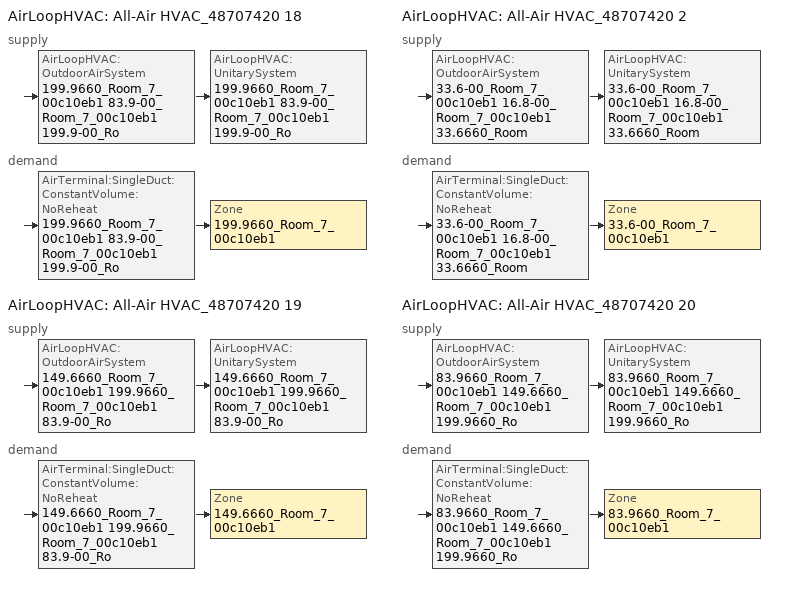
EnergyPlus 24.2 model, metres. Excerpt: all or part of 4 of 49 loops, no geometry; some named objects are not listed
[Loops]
AirLoopHVAC 'All-Air HVAC_48707420 18'
 supply: AirLoopHVAC:OutdoorAirSystem '199.9660_Room_7_00c10eb1 83.9-00_Room_7_00c10eb1 199.9-00_Room_7_00c10eb1 132.8-00_Room_7_00c10eb1 000_Room_7_00c10eb1 0660_Room_7_00c10eb1 149.6-00_Room_7_00c10eb1 11600_Room_7_00c10eb1 183.1660_Room_7_00c10eb1 50.4-00_Room_7_00c10eb1 50.4660_Room_7_00c10eb1 67.1-00_Room_7_00c10eb1 132.8660_Room_7_00c10eb1 166.4660_Room_7_00c10eb1 67.1660_Room_7_00c10eb1 116660_Room_7_00c10eb1 33.6-00_Room_7_00c10eb1 16.8-00_Room_7_00c10eb1 33.6660_Room_7_00c10eb1 PSZ-AC OA System' > AirLoopHVAC:UnitarySystem '199.9660_Room_7_00c10eb1 83.9-00_Room_7_00c10eb1 199.9-00_Room_7_00c10eb1 132.8-00_Room_7_00c10eb1 000_Room_7_00c10eb1 0660_Room_7_00c10eb1 149.6-00_Room_7_00c10eb1 11600_Room_7_00c10eb1 183.1660_Room_7_00c10eb1 50.4-00_Room_7_00c10eb1 50.4660_Room_7_00c10eb1 67.1-00_Room_7_00c10eb1 132.8660_Room_7_00c10eb1 166.4660_Room_7_00c10eb1 67.1660_Room_7_00c10eb1 116660_Room_7_00c10eb1 33.6-00_Room_7_00c10eb1 16.8-00_Room_7_00c10eb1 33.6660_Room_7_00c10eb1 PSZ-AC Unitary AC'
 demand: AirTerminal:SingleDuct:ConstantVolume:NoReheat '199.9660_Room_7_00c10eb1 83.9-00_Room_7_00c10eb1 199.9-00_Room_7_00c10eb1 132.8-00_Room_7_00c10eb1 000_Room_7_00c10eb1 0660_Room_7_00c10eb1 149.6-00_Room_7_00c10eb1 11600_Room_7_00c10eb1 183.1660_Room_7_00c10eb1 50.4-00_Room_7_00c10eb1 50.4660_Room_7_00c10eb1 67.1-00_Room_7_00c10eb1 132.8660_Room_7_00c10eb1 166.4660_Room_7_00c10eb1 67.1660_Room_7_00c10eb1 116660_Room_7_00c10eb1 33.6-00_Room_7_00c10eb1 16.8-00_Room_7_00c10eb1 33.6660_Room_7_00c10eb1 PSZ-AC Diffuser' > Zone '199.9660_Room_7_00c10eb1'
AirLoopHVAC 'All-Air HVAC_48707420 19'
 supply: AirLoopHVAC:OutdoorAirSystem '149.6660_Room_7_00c10eb1 199.9660_Room_7_00c10eb1 83.9-00_Room_7_00c10eb1 199.9-00_Room_7_00c10eb1 132.8-00_Room_7_00c10eb1 000_Room_7_00c10eb1 0660_Room_7_00c10eb1 149.6-00_Room_7_00c10eb1 11600_Room_7_00c10eb1 183.1660_Room_7_00c10eb1 50.4-00_Room_7_00c10eb1 50.4660_Room_7_00c10eb1 67.1-00_Room_7_00c10eb1 132.8660_Room_7_00c10eb1 166.4660_Room_7_00c10eb1 67.1660_Room_7_00c10eb1 116660_Room_7_00c10eb1 33.6-00_Room_7_00c10eb1 16.8-00_Room_7_00c10eb1 33.6660_Room_7_00c10eb1 PSZ-AC OA System' > AirLoopHVAC:UnitarySystem '149.6660_Room_7_00c10eb1 199.9660_Room_7_00c10eb1 83.9-00_Room_7_00c10eb1 199.9-00_Room_7_00c10eb1 132.8-00_Room_7_00c10eb1 000_Room_7_00c10eb1 0660_Room_7_00c10eb1 149.6-00_Room_7_00c10eb1 11600_Room_7_00c10eb1 183.1660_Room_7_00c10eb1 50.4-00_Room_7_00c10eb1 50.4660_Room_7_00c10eb1 67.1-00_Room_7_00c10eb1 132.8660_Room_7_00c10eb1 166.4660_Room_7_00c10eb1 67.1660_Room_7_00c10eb1 116660_Room_7_00c10eb1 33.6-00_Room_7_00c10eb1 16.8-00_Room_7_00c10eb1 33.6660_Room_7_00c10eb1 PSZ-AC Unitary AC'
 demand: AirTerminal:SingleDuct:ConstantVolume:NoReheat '149.6660_Room_7_00c10eb1 199.9660_Room_7_00c10eb1 83.9-00_Room_7_00c10eb1 199.9-00_Room_7_00c10eb1 132.8-00_Room_7_00c10eb1 000_Room_7_00c10eb1 0660_Room_7_00c10eb1 149.6-00_Room_7_00c10eb1 11600_Room_7_00c10eb1 183.1660_Room_7_00c10eb1 50.4-00_Room_7_00c10eb1 50.4660_Room_7_00c10eb1 67.1-00_Room_7_00c10eb1 132.8660_Room_7_00c10eb1 166.4660_Room_7_00c10eb1 67.1660_Room_7_00c10eb1 116660_Room_7_00c10eb1 33.6-00_Room_7_00c10eb1 16.8-00_Room_7_00c10eb1 33.6660_Room_7_00c10eb1 PSZ-AC Diffuser' > Zone '149.6660_Room_7_00c10eb1'
AirLoopHVAC 'All-Air HVAC_48707420 2'
 supply: AirLoopHVAC:OutdoorAirSystem '33.6-00_Room_7_00c10eb1 16.8-00_Room_7_00c10eb1 33.6660_Room_7_00c10eb1 PSZ-AC OA System' > AirLoopHVAC:UnitarySystem '33.6-00_Room_7_00c10eb1 16.8-00_Room_7_00c10eb1 33.6660_Room_7_00c10eb1 PSZ-AC Unitary AC'
 demand: AirTerminal:SingleDuct:ConstantVolume:NoReheat '33.6-00_Room_7_00c10eb1 16.8-00_Room_7_00c10eb1 33.6660_Room_7_00c10eb1 PSZ-AC Diffuser' > Zone '33.6-00_Room_7_00c10eb1'
AirLoopHVAC 'All-Air HVAC_48707420 20'
 supply: AirLoopHVAC:OutdoorAirSystem '83.9660_Room_7_00c10eb1 149.6660_Room_7_00c10eb1 199.9660_Room_7_00c10eb1 83.9-00_Room_7_00c10eb1 199.9-00_Room_7_00c10eb1 132.8-00_Room_7_00c10eb1 000_Room_7_00c10eb1 0660_Room_7_00c10eb1 149.6-00_Room_7_00c10eb1 11600_Room_7_00c10eb1 183.1660_Room_7_00c10eb1 50.4-00_Room_7_00c10eb1 50.4660_Room_7_00c10eb1 67.1-00_Room_7_00c10eb1 132.8660_Room_7_00c10eb1 166.4660_Room_7_00c10eb1 67.1660_Room_7_00c10eb1 116660_Room_7_00c10eb1 33.6-00_Room_7_00c10eb1 16.8-00_Room_7_00c10eb1 33.6660_Room_7_00c10eb1 PSZ-AC OA System' > AirLoopHVAC:UnitarySystem '83.9660_Room_7_00c10eb1 149.6660_Room_7_00c10eb1 199.9660_Room_7_00c10eb1 83.9-00_Room_7_00c10eb1 199.9-00_Room_7_00c10eb1 132.8-00_Room_7_00c10eb1 000_Room_7_00c10eb1 0660_Room_7_00c10eb1 149.6-00_Room_7_00c10eb1 11600_Room_7_00c10eb1 183.1660_Room_7_00c10eb1 50.4-00_Room_7_00c10eb1 50.4660_Room_7_00c10eb1 67.1-00_Room_7_00c10eb1 132.8660_Room_7_00c10eb1 166.4660_Room_7_00c10eb1 67.1660_Room_7_00c10eb1 116660_Room_7_00c10eb1 33.6-00_Room_7_00c10eb1 16.8-00_Room_7_00c10eb1 33.6660_Room_7_00c10eb1 PSZ-AC Unitary AC'
 demand: AirTerminal:SingleDuct:ConstantVolume:NoReheat '83.9660_Room_7_00c10eb1 149.6660_Room_7_00c10eb1 199.9660_Room_7_00c10eb1 83.9-00_Room_7_00c10eb1 199.9-00_Room_7_00c10eb1 132.8-00_Room_7_00c10eb1 000_Room_7_00c10eb1 0660_Room_7_00c10eb1 149.6-00_Room_7_00c10eb1 11600_Room_7_00c10eb1 183.1660_Room_7_00c10eb1 50.4-00_Room_7_00c10eb1 50.4660_Room_7_00c10eb1 67.1-00_Room_7_00c10eb1 132.8660_Room_7_00c10eb1 166.4660_Room_7_00c10eb1 67.1660_Room_7_00c10eb1 116660_Room_7_00c10eb1 33.6-00_Room_7_00c10eb1 16.8-00_Room_7_00c10eb1 33.6660_Room_7_00c10eb1 PSZ-AC Diffuser' > Zone '83.9660_Room_7_00c10eb1'
[ZoneControl:Thermostat] Temperature Difference Between Cutout And Setpoint {deltaC}=0
Name | Zone or ZoneList | Control Type Schedule | Control 1
149.6660_Room_7_00c10eb1 Thermostat | 149.6660_Room_7_00c10eb1 | 149.6660_Room_7_00c10eb1 Thermostat Schedule | Setpoint_bbafeea7..149.6660_Room_7_00c10eb1
199.9660_Room_7_00c10eb1 Thermostat | 199.9660_Room_7_00c10eb1 | 199.9660_Room_7_00c10eb1 Thermostat Schedule | Setpoint_bbafeea7..199.9660_Room_7_00c10eb1
33.6-00_Room_7_00c10eb1 Thermostat | 33.6-00_Room_7_00c10eb1 | 33.6-00_Room_7_00c10eb1 Thermostat Schedule | Setpoint_bbafeea7..33.6-00_Room_7_00c10eb1
83.9660_Room_7_00c10eb1 Thermostat | 83.9660_Room_7_00c10eb1 | 83.9660_Room_7_00c10eb1 Thermostat Schedule | Setpoint_bbafeea7..83.9660_Room_7_00c10eb1
[ThermostatSetpoint:DualSetpoint] Heating Setpoint Temperature Schedule=17_heating_sch; Cooling Setpoint Temperature Schedule=17_cooling_sch
Setpoint_bbafeea7..149.6660_Room_7_00c10eb1; Setpoint_bbafeea7..199.9660_Room_7_00c10eb1; Setpoint_bbafeea7..33.6-00_Room_7_00c10eb1; Setpoint_bbafeea7..83.9660_Room_7_00c10eb1
[AirTerminal:SingleDuct:ConstantVolume:NoReheat] Availability Schedule=Always On Discrete; Maximum Air Flow Rate {m3/s}=AutoSize
149.6660_Room_7_00c10eb1 199.9660_Room_7_00c10eb1 83.9-00_Room_7_00c10eb1 199.9-00_Room_7_00c10eb1 132.8-00_Room_7_00c10eb1 000_Room_7_00c10eb1 0660_Room_7_00c10eb1 149.6-00_Room_7_00c10eb1 11600_Room_7_00c10eb1 183.1660_Room_7_00c10eb1 50.4-00_Room_7_00c10eb1 50.4660_Room_7_00c10eb1 67.1-00_Room_7_00c10eb1 132.8660_Room_7_00c10eb1 166.4660_Room_7_00c10eb1 67.1660_Room_7_00c10eb1 116660_Room_7_00c10eb1 33.6-00_Room_7_00c10eb1 16.8-00_Room_7_00c10eb1 33.6660_Room_7_00c10eb1 PSZ-AC Diffuser; 199.9660_Room_7_00c10eb1 83.9-00_Room_7_00c10eb1 199.9-00_Room_7_00c10eb1 132.8-00_Room_7_00c10eb1 000_Room_7_00c10eb1 0660_Room_7_00c10eb1 149.6-00_Room_7_00c10eb1 11600_Room_7_00c10eb1 183.1660_Room_7_00c10eb1 50.4-00_Room_7_00c10eb1 50.4660_Room_7_00c10eb1 67.1-00_Room_7_00c10eb1 132.8660_Room_7_00c10eb1 166.4660_Room_7_00c10eb1 67.1660_Room_7_00c10eb1 116660_Room_7_00c10eb1 33.6-00_Room_7_00c10eb1 16.8-00_Room_7_00c10eb1 33.6660_Room_7_00c10eb1 PSZ-AC Diffuser; 33.6-00_Room_7_00c10eb1 16.8-00_Room_7_00c10eb1 33.6660_Room_7_00c10eb1 PSZ-AC Diffuser; 83.9660_Room_7_00c10eb1 149.6660_Room_7_00c10eb1 199.9660_Room_7_00c10eb1 83.9-00_Room_7_00c10eb1 199.9-00_Room_7_00c10eb1 132.8-00_Room_7_00c10eb1 000_Room_7_00c10eb1 0660_Room_7_00c10eb1 149.6-00_Room_7_00c10eb1 11600_Room_7_00c10eb1 183.1660_Room_7_00c10eb1 50.4-00_Room_7_00c10eb1 50.4660_Room_7_00c10eb1 67.1-00_Room_7_00c10eb1 132.8660_Room_7_00c10eb1 166.4660_Room_7_00c10eb1 67.1660_Room_7_00c10eb1 116660_Room_7_00c10eb1 33.6-00_Room_7_00c10eb1 16.8-00_Room_7_00c10eb1 33.6660_Room_7_00c10eb1 PSZ-AC Diffuser
[Zone equipment]
149.6660_Room_7_00c10eb1: 149.6660_Room_7_00c10eb1 199.9660_Room_7_00c10eb1 83.9-00_Room_7_00c10eb1 199.9-00_Room_7_00c10eb1 132.8-00_Room_7_00c10eb1 000_Room_7_00c10eb1 0660_Room_7_00c10eb1 149.6-00_Room_7_00c10eb1 11600_Room_7_00c10eb1 183.1660_Room_7_00c10eb1 50.4-00_Room_7_00c10eb1 50.4660_Room_7_00c10eb1 67.1-00_Room_7_00c10eb1 132.8660_Room_7_00c10eb1 166.4660_Room_7_00c10eb1 67.1660_Room_7_00c10eb1 116660_Room_7_00c10eb1 33.6-00_Room_7_00c10eb1 16.8-00_Room_7_00c10eb1 33.6660_Room_7_00c10eb1 PSZ-AC Diffuser
199.9660_Room_7_00c10eb1: 199.9660_Room_7_00c10eb1 83.9-00_Room_7_00c10eb1 199.9-00_Room_7_00c10eb1 132.8-00_Room_7_00c10eb1 000_Room_7_00c10eb1 0660_Room_7_00c10eb1 149.6-00_Room_7_00c10eb1 11600_Room_7_00c10eb1 183.1660_Room_7_00c10eb1 50.4-00_Room_7_00c10eb1 50.4660_Room_7_00c10eb1 67.1-00_Room_7_00c10eb1 132.8660_Room_7_00c10eb1 166.4660_Room_7_00c10eb1 67.1660_Room_7_00c10eb1 116660_Room_7_00c10eb1 33.6-00_Room_7_00c10eb1 16.8-00_Room_7_00c10eb1 33.6660_Room_7_00c10eb1 PSZ-AC Diffuser
33.6-00_Room_7_00c10eb1: 33.6-00_Room_7_00c10eb1 16.8-00_Room_7_00c10eb1 33.6660_Room_7_00c10eb1 PSZ-AC Diffuser
83.9660_Room_7_00c10eb1: 83.9660_Room_7_00c10eb1 149.6660_Room_7_00c10eb1 199.9660_Room_7_00c10eb1 83.9-00_Room_7_00c10eb1 199.9-00_Room_7_00c10eb1 132.8-00_Room_7_00c10eb1 000_Room_7_00c10eb1 0660_Room_7_00c10eb1 149.6-00_Room_7_00c10eb1 11600_Room_7_00c10eb1 183.1660_Room_7_00c10eb1 50.4-00_Room_7_00c10eb1 50.4660_Room_7_00c10eb1 67.1-00_Room_7_00c10eb1 132.8660_Room_7_00c10eb1 166.4660_Room_7_00c10eb1 67.1660_Room_7_00c10eb1 116660_Room_7_00c10eb1 33.6-00_Room_7_00c10eb1 16.8-00_Room_7_00c10eb1 33.6660_Room_7_00c10eb1 PSZ-AC Diffuser
[Sizing:Zone] Zone Cooling Design Supply Air Temperature Input Method=SupplyAirTemperature; Zone Cooling Design Supply Air Temperature {C}=12.7778; Zone Cooling Design Supply Air Temperature Difference {deltaC}=11.11; Zone Heating Design Supply Air Temperature Input Method=SupplyAirTemperature; Zone Heating Design Supply Air Temperature {C}=50; Zone Heating Design Supply Air Temperature Difference {deltaC}=11.11; Zone Cooling Design Supply Air Humidity Ratio {kgWater/kgDryAir}=0.0085; Zone Heating Design Supply Air Humidity Ratio {kgWater/kgDryAir}=0.008; Cooling Design Air Flow Method=DesignDay; Cooling Design Air Flow Rate {m3/s}=0; Cooling Minimum Air Flow per Zone Floor Area {m3/s-m2}=0.000762; Cooling Minimum Air Flow {m3/s}=0; Cooling Minimum Air Flow Fraction=0; Heating Design Air Flow Method=DesignDay; Heating Design Air Flow Rate {m3/s}=0; Heating Maximum Air Flow per Zone Floor Area {m3/s-m2}=0.002032; Heating Maximum Air Flow {m3/s}=0.141576; Heating Maximum Air Flow Fraction=0.3; Account for Dedicated Outdoor Air System=No; Zone Load Sizing Method=Sensible Load Only No Latent Load; Zone Latent Cooling Design Supply Air Humidity Ratio Input Method=HumidityRatioDifference; Zone Cooling Design Supply Air Humidity Ratio Difference {kgWater/kgDryAir}=0.005; Zone Latent Heating Design Supply Air Humidity Ratio Input Method=HumidityRatioDifference; Zone Humidification Design Supply Air Humidity Ratio Difference {kgWater/kgDryAir}=0.005; Type of Space Sum to Use=Coincident
Name | Design Specification Outdoor Air Object
149.6660_Room_7_00c10eb1 | 149.6660_Room_7_00c10eb1 DSOA Space List
199.9660_Room_7_00c10eb1 | 199.9660_Room_7_00c10eb1 DSOA Space List
33.6-00_Room_7_00c10eb1 | 33.6-00_Room_7_00c10eb1 DSOA Space List
83.9660_Room_7_00c10eb1 | 83.9660_Room_7_00c10eb1 DSOA Space List
[Controller:MechanicalVentilation] Availability Schedule=D_ResNatVentOnCZ01_Yr; Demand Controlled Ventilation=No; System Outdoor Air Method=ZoneSum; Design Specification Outdoor Air Object Name 1=Ventilation_be4b2928
Name | Zone or ZoneList Name 1
Controller Mechanical Ventilation 44 | 149.6660_Room_7_00c10eb1
Controller Mechanical Ventilation 43 | 199.9660_Room_7_00c10eb1
Controller Mechanical Ventilation 27 | 33.6-00_Room_7_00c10eb1
Controller Mechanical Ventilation 45 | 83.9660_Room_7_00c10eb1
[DesignSpecification:OutdoorAir]
Ventilation_be4b2928: Outdoor Air Method=Sum; Outdoor Air Flow per Person {m3/s-person}=0; Outdoor Air Flow per Zone Floor Area {m3/s-m2}=0; Outdoor Air Flow per Zone {m3/s}=0.02831; Outdoor Air Flow Air Changes per Hour {1/hr}=0; Outdoor Air Schedule=D_ResNatVentOnCZ01_Yr
[DesignSpecification:OutdoorAir:SpaceList] Space Design Specification Outdoor Air Object Name 1=Ventilation_be4b2928
Name | Space Name 1
149.6660_Room_7_00c10eb1 DSOA Space List | 149.6660_Room_7_00c10eb1_Space
199.9660_Room_7_00c10eb1 DSOA Space List | 199.9660_Room_7_00c10eb1_Space
33.6-00_Room_7_00c10eb1 DSOA Space List | 33.6-00_Room_7_00c10eb1_Space
83.9660_Room_7_00c10eb1 DSOA Space List | 83.9660_Room_7_00c10eb1_Space
[AirLoopHVAC] Design Supply Air Flow Rate {m3/s}=AutoSize; Design Return Air Flow Fraction of Supply Air Flow=1
All-Air HVAC_48707420 18; All-Air HVAC_48707420 19; All-Air HVAC_48707420 2; All-Air HVAC_48707420 20
[Sizing:System] Type of Load to Size On=Sensible; Design Outdoor Air Flow Rate {m3/s}=Autosize; Central Heating Maximum System Air Flow Ratio=1; Preheat Design Temperature {C}=7.22222; Preheat Design Humidity Ratio {kgWater/kgDryAir}=0.008; Precool Design Temperature {C}=12.7778; Precool Design Humidity Ratio {kgWater/kgDryAir}=0.008; Central Cooling Design Supply Air Temperature {C}=12.7778; Central Heating Design Supply Air Temperature {C}=50; Type of Zone Sum to Use=Coincident; 100% Outdoor Air in Cooling=No; 100% Outdoor Air in Heating=No; Central Cooling Design Supply Air Humidity Ratio {kgWater/kgDryAir}=0.0085; Central Heating Design Supply Air Humidity Ratio {kgWater/kgDryAir}=0.008; Cooling Supply Air Flow Rate Method=DesignDay; Cooling Supply Air Flow Rate {m3/s}=0; Cooling Supply Air Flow Rate Per Floor Area {m3/s-m2}=0.00996765; Cooling Fraction of Autosized Cooling Supply Air Flow Rate=1; Cooling Supply Air Flow Rate Per Unit Cooling Capacity {m3/s-W}=3.94755e-05; Heating Supply Air Flow Rate Method=DesignDay; Heating Supply Air Flow Rate {m3/s}=0; Heating Supply Air Flow Rate Per Floor Area {m3/s-m2}=0.00996765; Heating Fraction of Autosized Heating Supply Air Flow Rate=1; Heating Fraction of Autosized Cooling Supply Air Flow Rate=1; Heating Supply Air Flow Rate Per Unit Heating Capacity {m3/s-W}=3.15882e-05; System Outdoor Air Method=ZoneSum; Zone Maximum Outdoor Air Fraction=1; Cooling Design Capacity Method=CoolingDesignCapacity; Cooling Design Capacity {W}=Autosize; Cooling Design Capacity Per Floor Area {W/m2}=234.7; Fraction of Autosized Cooling Design Capacity=1; Heating Design Capacity Method=HeatingDesignCapacity; Heating Design Capacity {W}=Autosize; Heating Design Capacity Per Floor Area {W/m2}=157; Fraction of Autosized Heating Design Capacity=1; Central Cooling Capacity Control Method=OnOff; Occupant Diversity=Autosize
All-Air HVAC_48707420 18; All-Air HVAC_48707420 19; All-Air HVAC_48707420 2; All-Air HVAC_48707420 20
[Controller:OutdoorAir] Minimum Outdoor Air Flow Rate {m3/s}=Autosize; Maximum Outdoor Air Flow Rate {m3/s}=Autosize; Economizer Control Type=NoEconomizer; Economizer Control Action Type=ModulateFlow; Economizer Maximum Limit Dry-Bulb Temperature {C}=28; Economizer Maximum Limit Enthalpy {J/kg}=64000; Lockout Type=NoLockout; Minimum Limit Type=FixedMinimum; Minimum Outdoor Air Schedule=D_ResNatVentOnCZ01_Yr; High Humidity Control=No; High Humidity Outdoor Air Flow Ratio=1; Control High Indoor Humidity Based on Outdoor Humidity Ratio=Yes; Heat Recovery Bypass Control Type=BypassWhenWithinEconomizerLimits; Economizer Operation Staging=InterlockedWithMechanicalCooling
Name | Mechanical Ventilation Controller
199.9660_Room_7_00c10eb1 83.9-00_Room_7_00c10eb1 199.9-00_Room_7_00c10eb1 132.8-00_Room_7_00c10eb1 000_Room_7_00c10eb1 0660_Room_7_00c10eb1 149.6-00_Room_7_00c10eb1 11600_Room_7_00c10eb1 183.1660_Room_7_00c10eb1 50.4-00_Room_7_00c10eb1 50.4660_Room_7_00c10eb1 67.1-00_Room_7_00c10eb1 132.8660_Room_7_00c10eb1 166.4660_Room_7_00c10eb1 67.1660_Room_7_00c10eb1 116660_Room_7_00c10eb1 33.6-00_Room_7_00c10eb1 16.8-00_Room_7_00c10eb1 33.6660_Room_7_00c10eb1 PSZ-AC OA System Controller | Controller Mechanical Ventilation 43
149.6660_Room_7_00c10eb1 199.9660_Room_7_00c10eb1 83.9-00_Room_7_00c10eb1 199.9-00_Room_7_00c10eb1 132.8-00_Room_7_00c10eb1 000_Room_7_00c10eb1 0660_Room_7_00c10eb1 149.6-00_Room_7_00c10eb1 11600_Room_7_00c10eb1 183.1660_Room_7_00c10eb1 50.4-00_Room_7_00c10eb1 50.4660_Room_7_00c10eb1 67.1-00_Room_7_00c10eb1 132.8660_Room_7_00c10eb1 166.4660_Room_7_00c10eb1 67.1660_Room_7_00c10eb1 116660_Room_7_00c10eb1 33.6-00_Room_7_00c10eb1 16.8-00_Room_7_00c10eb1 33.6660_Room_7_00c10eb1 PSZ-AC OA System Controller | Controller Mechanical Ventilation 44
33.6-00_Room_7_00c10eb1 16.8-00_Room_7_00c10eb1 33.6660_Room_7_00c10eb1 PSZ-AC OA System Controller | Controller Mechanical Ventilation 27
83.9660_Room_7_00c10eb1 149.6660_Room_7_00c10eb1 199.9660_Room_7_00c10eb1 83.9-00_Room_7_00c10eb1 199.9-00_Room_7_00c10eb1 132.8-00_Room_7_00c10eb1 000_Room_7_00c10eb1 0660_Room_7_00c10eb1 149.6-00_Room_7_00c10eb1 11600_Room_7_00c10eb1 183.1660_Room_7_00c10eb1 50.4-00_Room_7_00c10eb1 50.4660_Room_7_00c10eb1 67.1-00_Room_7_00c10eb1 132.8660_Room_7_00c10eb1 166.4660_Room_7_00c10eb1 67.1660_Room_7_00c10eb1 116660_Room_7_00c10eb1 33.6-00_Room_7_00c10eb1 16.8-00_Room_7_00c10eb1 33.6660_Room_7_00c10eb1 PSZ-AC OA System Controller | Controller Mechanical Ventilation 45
[SetpointManager:MixedAir] Control Variable=Temperature
Name | Setpoint Node or NodeList
All-Air HVAC_48707420 18 Mixed Air Node OS Default SPM | All-Air HVAC_48707420 18 Mixed Air Node
All-Air HVAC_48707420 19 Mixed Air Node OS Default SPM | All-Air HVAC_48707420 19 Mixed Air Node
All-Air HVAC_48707420 2 Mixed Air Node OS Default SPM | All-Air HVAC_48707420 2 Mixed Air Node
All-Air HVAC_48707420 20 Mixed Air Node OS Default SPM | All-Air HVAC_48707420 20 Mixed Air Node
[AirLoopHVAC:UnitarySystem] Control Type=Load; Dehumidification Control Type=None; Availability Schedule=Always On Discrete; Fan Placement=DrawThrough; Supply Air Fan Operating Mode Schedule=Always On Discrete; DX Heating Coil Sizing Ratio=1; Use DOAS DX Cooling Coil=No; Minimum Supply Air Temperature {C}=2; Latent Load Control=SensibleOnlyLoadControl; Cooling Supply Air Flow Rate Method=SupplyAirFlowRate; Cooling Supply Air Flow Rate {m3/s}=Autosize; Heating Supply Air Flow Rate Method=SupplyAirFlowRate; Heating Supply Air Flow Rate {m3/s}=Autosize; No Load Supply Air Flow Rate Method=None; No Load Supply Air Flow Rate Control Set To Low Speed=Yes; Maximum Supply Air Temperature {C}=80; Maximum Outdoor Dry-Bulb Temperature for Supplemental Heater Operation {C}=21; Ancillary On-Cycle Electric Power {W}=0; Ancillary Off-Cycle Electric Power {W}=0
Name | Controlling Zone or Thermostat Location | Supply Fan | Heating Coil | Cooling Coil | Supplemental Heating Coil
199.9660_Room_7_00c10eb1 83.9-00_Room_7_00c10eb1 199.9-00_Room_7_00c10eb1 132.8-00_Room_7_00c10eb1 000_Room_7_00c10eb1 0660_Room_7_00c10eb1 149.6-00_Room_7_00c10eb1 11600_Room_7_00c10eb1 183.1660_Room_7_00c10eb1 50.4-00_Room_7_00c10eb1 50.4660_Room_7_00c10eb1 67.1-00_Room_7_00c10eb1 132.8660_Room_7_00c10eb1 166.4660_Room_7_00c10eb1 67.1660_Room_7_00c10eb1 116660_Room_7_00c10eb1 33.6-00_Room_7_00c10eb1 16.8-00_Room_7_00c10eb1 33.6660_Room_7_00c10eb1 PSZ-AC Unitary AC | 199.9660_Room_7_00c10eb1 | 199.9660_Room_7_00c10eb1 83.9-00_Room_7_00c10eb1 199.9-00_Room_7_00c10eb1 132.8-00_Room_7_00c10eb1 000_Room_7_00c10eb1 0660_Room_7_00c10eb1 149.6-00_Room_7_00c10eb1 11600_Room_7_00c10eb1 183.1660_Room_7_00c10eb1 50.4-00_Room_7_00c10eb1 50.4660_Room_7_00c10eb1 67.1-00_Room_7_00c10eb1 132.8660_Room_7_00c10eb1 166.4660_Room_7_00c10eb1 67.1660_Room_7_00c10eb1 116660_Room_7_00c10eb1 33.6-00_Room_7_00c10eb1 16.8-00_Room_7_00c10eb1 33.6660_Room_7_00c10eb1 PSZ-AC Fan | 199.9660_Room_7_00c10eb1 83.9-00_Room_7_00c10eb1 199.9-00_Room_7_00c10eb1 132.8-00_Room_7_00c10eb1 000_Room_7_00c10eb1 0660_Room_7_00c10eb1 149.6-00_Room_7_00c10eb1 11600_Room_7_00c10eb1 183.1660_Room_7_00c10eb1 50.4-00_Room_7_00c10eb1 50.4660_Room_7_00c10eb1 67.1-00_Room_7_00c10eb1 132.8660_Room_7_00c10eb1 166.4660_Room_7_00c10eb1 67.1660_Room_7_00c10eb1 116660_Room_7_00c10eb1 33.6-00_Room_7_00c10eb1 16.8-00_Room_7_00c10eb1 33.6660_Room_7_00c10eb1 PSZ-AC Electric Htg Coil | 199.9660_Room_7_00c10eb1 83.9-00_Room_7_00c10eb1 199.9-00_Room_7_00c10eb1 132.8-00_Room_7_00c10eb1 000_Room_7_00c10eb1 0660_Room_7_00c10eb1 149.6-00_Room_7_00c10eb1 11600_Room_7_00c10eb1 183.1660_Room_7_00c10eb1 50.4-00_Room_7_00c10eb1 50.4660_Room_7_00c10eb1 67.1-00_Room_7_00c10eb1 132.8660_Room_7_00c10eb1 166.4660_Room_7_00c10eb1 67.1660_Room_7_00c10eb1 116660_Room_7_00c10eb1 33.6-00_Room_7_00c10eb1 16.8-00_Room_7_00c10eb1 33.6660_Room_7_00c10eb1 PSZ-AC 1spd DX AC Clg Coil | 199.9660_Room_7_00c10eb1 83.9-00_Room_7_00c10eb1 199.9-00_Room_7_00c10eb1 132.8-00_Room_7_00c10eb1 000_Room_7_00c10eb1 0660_Room_7_00c10eb1 149.6-00_Room_7_00c10eb1 11600_Room_7_00c10eb1 183.1660_Room_7_00c10eb1 50.4-00_Room_7_00c10eb1 50.4660_Room_7_00c10eb1 67.1-00_Room_7_00c10eb1 132.8660_Room_7_00c10eb1 166.4660_Room_7_00c10eb1 67.1660_Room_7_00c10eb1 116660_Room_7_00c10eb1 33.6-00_Room_7_00c10eb1 16.8-00_Room_7_00c10eb1 33.6660_Room_7_00c10eb1 PSZ-AC No Heat
149.6660_Room_7_00c10eb1 199.9660_Room_7_00c10eb1 83.9-00_Room_7_00c10eb1 199.9-00_Room_7_00c10eb1 132.8-00_Room_7_00c10eb1 000_Room_7_00c10eb1 0660_Room_7_00c10eb1 149.6-00_Room_7_00c10eb1 11600_Room_7_00c10eb1 183.1660_Room_7_00c10eb1 50.4-00_Room_7_00c10eb1 50.4660_Room_7_00c10eb1 67.1-00_Room_7_00c10eb1 132.8660_Room_7_00c10eb1 166.4660_Room_7_00c10eb1 67.1660_Room_7_00c10eb1 116660_Room_7_00c10eb1 33.6-00_Room_7_00c10eb1 16.8-00_Room_7_00c10eb1 33.6660_Room_7_00c10eb1 PSZ-AC Unitary AC | 149.6660_Room_7_00c10eb1 | 149.6660_Room_7_00c10eb1 199.9660_Room_7_00c10eb1 83.9-00_Room_7_00c10eb1 199.9-00_Room_7_00c10eb1 132.8-00_Room_7_00c10eb1 000_Room_7_00c10eb1 0660_Room_7_00c10eb1 149.6-00_Room_7_00c10eb1 11600_Room_7_00c10eb1 183.1660_Room_7_00c10eb1 50.4-00_Room_7_00c10eb1 50.4660_Room_7_00c10eb1 67.1-00_Room_7_00c10eb1 132.8660_Room_7_00c10eb1 166.4660_Room_7_00c10eb1 67.1660_Room_7_00c10eb1 116660_Room_7_00c10eb1 33.6-00_Room_7_00c10eb1 16.8-00_Room_7_00c10eb1 33.6660_Room_7_00c10eb1 PSZ-AC Fan | 149.6660_Room_7_00c10eb1 199.9660_Room_7_00c10eb1 83.9-00_Room_7_00c10eb1 199.9-00_Room_7_00c10eb1 132.8-00_Room_7_00c10eb1 000_Room_7_00c10eb1 0660_Room_7_00c10eb1 149.6-00_Room_7_00c10eb1 11600_Room_7_00c10eb1 183.1660_Room_7_00c10eb1 50.4-00_Room_7_00c10eb1 50.4660_Room_7_00c10eb1 67.1-00_Room_7_00c10eb1 132.8660_Room_7_00c10eb1 166.4660_Room_7_00c10eb1 67.1660_Room_7_00c10eb1 116660_Room_7_00c10eb1 33.6-00_Room_7_00c10eb1 16.8-00_Room_7_00c10eb1 33.6660_Room_7_00c10eb1 PSZ-AC Electric Htg Coil | 149.6660_Room_7_00c10eb1 199.9660_Room_7_00c10eb1 83.9-00_Room_7_00c10eb1 199.9-00_Room_7_00c10eb1 132.8-00_Room_7_00c10eb1 000_Room_7_00c10eb1 0660_Room_7_00c10eb1 149.6-00_Room_7_00c10eb1 11600_Room_7_00c10eb1 183.1660_Room_7_00c10eb1 50.4-00_Room_7_00c10eb1 50.4660_Room_7_00c10eb1 67.1-00_Room_7_00c10eb1 132.8660_Room_7_00c10eb1 166.4660_Room_7_00c10eb1 67.1660_Room_7_00c10eb1 116660_Room_7_00c10eb1 33.6-00_Room_7_00c10eb1 16.8-00_Room_7_00c10eb1 33.6660_Room_7_00c10eb1 PSZ-AC 1spd DX AC Clg Coil | 149.6660_Room_7_00c10eb1 199.9660_Room_7_00c10eb1 83.9-00_Room_7_00c10eb1 199.9-00_Room_7_00c10eb1 132.8-00_Room_7_00c10eb1 000_Room_7_00c10eb1 0660_Room_7_00c10eb1 149.6-00_Room_7_00c10eb1 11600_Room_7_00c10eb1 183.1660_Room_7_00c10eb1 50.4-00_Room_7_00c10eb1 50.4660_Room_7_00c10eb1 67.1-00_Room_7_00c10eb1 132.8660_Room_7_00c10eb1 166.4660_Room_7_00c10eb1 67.1660_Room_7_00c10eb1 116660_Room_7_00c10eb1 33.6-00_Room_7_00c10eb1 16.8-00_Room_7_00c10eb1 33.6660_Room_7_00c10eb1 PSZ-AC No Heat
33.6-00_Room_7_00c10eb1 16.8-00_Room_7_00c10eb1 33.6660_Room_7_00c10eb1 PSZ-AC Unitary AC | 33.6-00_Room_7_00c10eb1 | 33.6-00_Room_7_00c10eb1 16.8-00_Room_7_00c10eb1 33.6660_Room_7_00c10eb1 PSZ-AC Fan | 33.6-00_Room_7_00c10eb1 16.8-00_Room_7_00c10eb1 33.6660_Room_7_00c10eb1 PSZ-AC Electric Htg Coil | 33.6-00_Room_7_00c10eb1 16.8-00_Room_7_00c10eb1 33.6660_Room_7_00c10eb1 PSZ-AC 1spd DX AC Clg Coil | 33.6-00_Room_7_00c10eb1 16.8-00_Room_7_00c10eb1 33.6660_Room_7_00c10eb1 PSZ-AC No Heat
83.9660_Room_7_00c10eb1 149.6660_Room_7_00c10eb1 199.9660_Room_7_00c10eb1 83.9-00_Room_7_00c10eb1 199.9-00_Room_7_00c10eb1 132.8-00_Room_7_00c10eb1 000_Room_7_00c10eb1 0660_Room_7_00c10eb1 149.6-00_Room_7_00c10eb1 11600_Room_7_00c10eb1 183.1660_Room_7_00c10eb1 50.4-00_Room_7_00c10eb1 50.4660_Room_7_00c10eb1 67.1-00_Room_7_00c10eb1 132.8660_Room_7_00c10eb1 166.4660_Room_7_00c10eb1 67.1660_Room_7_00c10eb1 116660_Room_7_00c10eb1 33.6-00_Room_7_00c10eb1 16.8-00_Room_7_00c10eb1 33.6660_Room_7_00c10eb1 PSZ-AC Unitary AC | 83.9660_Room_7_00c10eb1 | 83.9660_Room_7_00c10eb1 149.6660_Room_7_00c10eb1 199.9660_Room_7_00c10eb1 83.9-00_Room_7_00c10eb1 199.9-00_Room_7_00c10eb1 132.8-00_Room_7_00c10eb1 000_Room_7_00c10eb1 0660_Room_7_00c10eb1 149.6-00_Room_7_00c10eb1 11600_Room_7_00c10eb1 183.1660_Room_7_00c10eb1 50.4-00_Room_7_00c10eb1 50.4660_Room_7_00c10eb1 67.1-00_Room_7_00c10eb1 132.8660_Room_7_00c10eb1 166.4660_Room_7_00c10eb1 67.1660_Room_7_00c10eb1 116660_Room_7_00c10eb1 33.6-00_Room_7_00c10eb1 16.8-00_Room_7_00c10eb1 33.6660_Room_7_00c10eb1 PSZ-AC Fan | 83.9660_Room_7_00c10eb1 149.6660_Room_7_00c10eb1 199.9660_Room_7_00c10eb1 83.9-00_Room_7_00c10eb1 199.9-00_Room_7_00c10eb1 132.8-00_Room_7_00c10eb1 000_Room_7_00c10eb1 0660_Room_7_00c10eb1 149.6-00_Room_7_00c10eb1 11600_Room_7_00c10eb1 183.1660_Room_7_00c10eb1 50.4-00_Room_7_00c10eb1 50.4660_Room_7_00c10eb1 67.1-00_Room_7_00c10eb1 132.8660_Room_7_00c10eb1 166.4660_Room_7_00c10eb1 67.1660_Room_7_00c10eb1 116660_Room_7_00c10eb1 33.6-00_Room_7_00c10eb1 16.8-00_Room_7_00c10eb1 33.6660_Room_7_00c10eb1 PSZ-AC Electric Htg Coil | 83.9660_Room_7_00c10eb1 149.6660_Room_7_00c10eb1 199.9660_Room_7_00c10eb1 83.9-00_Room_7_00c10eb1 199.9-00_Room_7_00c10eb1 132.8-00_Room_7_00c10eb1 000_Room_7_00c10eb1 0660_Room_7_00c10eb1 149.6-00_Room_7_00c10eb1 11600_Room_7_00c10eb1 183.1660_Room_7_00c10eb1 50.4-00_Room_7_00c10eb1 50.4660_Room_7_00c10eb1 67.1-00_Room_7_00c10eb1 132.8660_Room_7_00c10eb1 166.4660_Room_7_00c10eb1 67.1660_Room_7_00c10eb1 116660_Room_7_00c10eb1 33.6-00_Room_7_00c10eb1 16.8-00_Room_7_00c10eb1 33.6660_Room_7_00c10eb1 PSZ-AC 1spd DX AC Clg Coil | 83.9660_Room_7_00c10eb1 149.6660_Room_7_00c10eb1 199.9660_Room_7_00c10eb1 83.9-00_Room_7_00c10eb1 199.9-00_Room_7_00c10eb1 132.8-00_Room_7_00c10eb1 000_Room_7_00c10eb1 0660_Room_7_00c10eb1 149.6-00_Room_7_00c10eb1 11600_Room_7_00c10eb1 183.1660_Room_7_00c10eb1 50.4-00_Room_7_00c10eb1 50.4660_Room_7_00c10eb1 67.1-00_Room_7_00c10eb1 132.8660_Room_7_00c10eb1 166.4660_Room_7_00c10eb1 67.1660_Room_7_00c10eb1 116660_Room_7_00c10eb1 33.6-00_Room_7_00c10eb1 16.8-00_Room_7_00c10eb1 33.6660_Room_7_00c10eb1 PSZ-AC No Heat
[Fan:OnOff] Availability Schedule=Always On Discrete; Fan Total Efficiency=0.54; Pressure Rise {Pa}=622.099; Maximum Flow Rate {m3/s}=Autosize; Motor Efficiency=0.9; Motor In Airstream Fraction=1
Name | Fan Power Ratio Function of Speed Ratio Curve | Fan Efficiency Ratio Function of Speed Ratio Curve
199.9660_Room_7_00c10eb1 83.9-00_Room_7_00c10eb1 199.9-00_Room_7_00c10eb1 132.8-00_Room_7_00c10eb1 000_Room_7_00c10eb1 0660_Room_7_00c10eb1 149.6-00_Room_7_00c10eb1 11600_Room_7_00c10eb1 183.1660_Room_7_00c10eb1 50.4-00_Room_7_00c10eb1 50.4660_Room_7_00c10eb1 67.1-00_Room_7_00c10eb1 132.8660_Room_7_00c10eb1 166.4660_Room_7_00c10eb1 67.1660_Room_7_00c10eb1 116660_Room_7_00c10eb1 33.6-00_Room_7_00c10eb1 16.8-00_Room_7_00c10eb1 33.6660_Room_7_00c10eb1 PSZ-AC Fan | Fan On Off Power Curve 42 | Fan On Off Efficiency Curve 42
149.6660_Room_7_00c10eb1 199.9660_Room_7_00c10eb1 83.9-00_Room_7_00c10eb1 199.9-00_Room_7_00c10eb1 132.8-00_Room_7_00c10eb1 000_Room_7_00c10eb1 0660_Room_7_00c10eb1 149.6-00_Room_7_00c10eb1 11600_Room_7_00c10eb1 183.1660_Room_7_00c10eb1 50.4-00_Room_7_00c10eb1 50.4660_Room_7_00c10eb1 67.1-00_Room_7_00c10eb1 132.8660_Room_7_00c10eb1 166.4660_Room_7_00c10eb1 67.1660_Room_7_00c10eb1 116660_Room_7_00c10eb1 33.6-00_Room_7_00c10eb1 16.8-00_Room_7_00c10eb1 33.6660_Room_7_00c10eb1 PSZ-AC Fan | Fan On Off Power Curve 43 | Fan On Off Efficiency Curve 43
33.6-00_Room_7_00c10eb1 16.8-00_Room_7_00c10eb1 33.6660_Room_7_00c10eb1 PSZ-AC Fan | Fan On Off Power Curve 26 | Fan On Off Efficiency Curve 26
83.9660_Room_7_00c10eb1 149.6660_Room_7_00c10eb1 199.9660_Room_7_00c10eb1 83.9-00_Room_7_00c10eb1 199.9-00_Room_7_00c10eb1 132.8-00_Room_7_00c10eb1 000_Room_7_00c10eb1 0660_Room_7_00c10eb1 149.6-00_Room_7_00c10eb1 11600_Room_7_00c10eb1 183.1660_Room_7_00c10eb1 50.4-00_Room_7_00c10eb1 50.4660_Room_7_00c10eb1 67.1-00_Room_7_00c10eb1 132.8660_Room_7_00c10eb1 166.4660_Room_7_00c10eb1 67.1660_Room_7_00c10eb1 116660_Room_7_00c10eb1 33.6-00_Room_7_00c10eb1 16.8-00_Room_7_00c10eb1 33.6660_Room_7_00c10eb1 PSZ-AC Fan | Fan On Off Power Curve 44 | Fan On Off Efficiency Curve 44
[Coil:Heating:Electric] Efficiency=1
Name | Availability Schedule | Nominal Capacity {W}
199.9660_Room_7_00c10eb1 83.9-00_Room_7_00c10eb1 199.9-00_Room_7_00c10eb1 132.8-00_Room_7_00c10eb1 000_Room_7_00c10eb1 0660_Room_7_00c10eb1 149.6-00_Room_7_00c10eb1 11600_Room_7_00c10eb1 183.1660_Room_7_00c10eb1 50.4-00_Room_7_00c10eb1 50.4660_Room_7_00c10eb1 67.1-00_Room_7_00c10eb1 132.8660_Room_7_00c10eb1 166.4660_Room_7_00c10eb1 67.1660_Room_7_00c10eb1 116660_Room_7_00c10eb1 33.6-00_Room_7_00c10eb1 16.8-00_Room_7_00c10eb1 33.6660_Room_7_00c10eb1 PSZ-AC Electric Htg Coil; 149.6660_Room_7_00c10eb1 199.9660_Room_7_00c10eb1 83.9-00_Room_7_00c10eb1 199.9-00_Room_7_00c10eb1 132.8-00_Room_7_00c10eb1 000_Room_7_00c10eb1 0660_Room_7_00c10eb1 149.6-00_Room_7_00c10eb1 11600_Room_7_00c10eb1 183.1660_Room_7_00c10eb1 50.4-00_Room_7_00c10eb1 50.4660_Room_7_00c10eb1 67.1-00_Room_7_00c10eb1 132.8660_Room_7_00c10eb1 166.4660_Room_7_00c10eb1 67.1660_Room_7_00c10eb1 116660_Room_7_00c10eb1 33.6-00_Room_7_00c10eb1 16.8-00_Room_7_00c10eb1 33.6660_Room_7_00c10eb1 PSZ-AC Electric Htg Coil; 33.6-00_Room_7_00c10eb1 16.8-00_Room_7_00c10eb1 33.6660_Room_7_00c10eb1 PSZ-AC Electric Htg Coil; 83.9660_Room_7_00c10eb1 149.6660_Room_7_00c10eb1 199.9660_Room_7_00c10eb1 83.9-00_Room_7_00c10eb1 199.9-00_Room_7_00c10eb1 132.8-00_Room_7_00c10eb1 000_Room_7_00c10eb1 0660_Room_7_00c10eb1 149.6-00_Room_7_00c10eb1 11600_Room_7_00c10eb1 183.1660_Room_7_00c10eb1 50.4-00_Room_7_00c10eb1 50.4660_Room_7_00c10eb1 67.1-00_Room_7_00c10eb1 132.8660_Room_7_00c10eb1 166.4660_Room_7_00c10eb1 67.1660_Room_7_00c10eb1 116660_Room_7_00c10eb1 33.6-00_Room_7_00c10eb1 16.8-00_Room_7_00c10eb1 33.6660_Room_7_00c10eb1 PSZ-AC Electric Htg Coil | Always On Discrete | Autosize
199.9660_Room_7_00c10eb1 83.9-00_Room_7_00c10eb1 199.9-00_Room_7_00c10eb1 132.8-00_Room_7_00c10eb1 000_Room_7_00c10eb1 0660_Room_7_00c10eb1 149.6-00_Room_7_00c10eb1 11600_Room_7_00c10eb1 183.1660_Room_7_00c10eb1 50.4-00_Room_7_00c10eb1 50.4660_Room_7_00c10eb1 67.1-00_Room_7_00c10eb1 132.8660_Room_7_00c10eb1 166.4660_Room_7_00c10eb1 67.1660_Room_7_00c10eb1 116660_Room_7_00c10eb1 33.6-00_Room_7_00c10eb1 16.8-00_Room_7_00c10eb1 33.6660_Room_7_00c10eb1 PSZ-AC No Heat; 149.6660_Room_7_00c10eb1 199.9660_Room_7_00c10eb1 83.9-00_Room_7_00c10eb1 199.9-00_Room_7_00c10eb1 132.8-00_Room_7_00c10eb1 000_Room_7_00c10eb1 0660_Room_7_00c10eb1 149.6-00_Room_7_00c10eb1 11600_Room_7_00c10eb1 183.1660_Room_7_00c10eb1 50.4-00_Room_7_00c10eb1 50.4660_Room_7_00c10eb1 67.1-00_Room_7_00c10eb1 132.8660_Room_7_00c10eb1 166.4660_Room_7_00c10eb1 67.1660_Room_7_00c10eb1 116660_Room_7_00c10eb1 33.6-00_Room_7_00c10eb1 16.8-00_Room_7_00c10eb1 33.6660_Room_7_00c10eb1 PSZ-AC No Heat; 33.6-00_Room_7_00c10eb1 16.8-00_Room_7_00c10eb1 33.6660_Room_7_00c10eb1 PSZ-AC No Heat; 83.9660_Room_7_00c10eb1 149.6660_Room_7_00c10eb1 199.9660_Room_7_00c10eb1 83.9-00_Room_7_00c10eb1 199.9-00_Room_7_00c10eb1 132.8-00_Room_7_00c10eb1 000_Room_7_00c10eb1 0660_Room_7_00c10eb1 149.6-00_Room_7_00c10eb1 11600_Room_7_00c10eb1 183.1660_Room_7_00c10eb1 50.4-00_Room_7_00c10eb1 50.4660_Room_7_00c10eb1 67.1-00_Room_7_00c10eb1 132.8660_Room_7_00c10eb1 166.4660_Room_7_00c10eb1 67.1660_Room_7_00c10eb1 116660_Room_7_00c10eb1 33.6-00_Room_7_00c10eb1 16.8-00_Room_7_00c10eb1 33.6660_Room_7_00c10eb1 PSZ-AC No Heat | Always Off Discrete | 0
[Coil:Cooling:DX:SingleSpeed] Availability Schedule=Always On Discrete; Gross Rated Total Cooling Capacity {W}=Autosize; Gross Rated Sensible Heat Ratio=Autosize; Gross Rated Cooling COP {W/W}=3; Rated Air Flow Rate {m3/s}=Autosize; Rated Evaporator Fan Power Per Volume Flow Rate 2017 {W/(m3/s)}=773.3; Rated Evaporator Fan Power Per Volume Flow Rate 2023 {W/(m3/s)}=934.4; Minimum Outdoor Dry-Bulb Temperature for Compressor Operation {C}=-25; Nominal Time for Condensate Removal to Begin {s}=0; Ratio of Initial Moisture Evaporation Rate and Steady State Latent Capacity=0; Maximum Cycling Rate {cycles/hr}=0; Latent Capacity Time Constant {s}=0; Condenser Type=AirCooled; Evaporative Condenser Effectiveness=0.9; Evaporative Condenser Air Flow Rate {m3/s}=Autosize; Evaporative Condenser Pump Rated Power Consumption {W}=Autosize; Crankcase Heater Capacity {W}=0; Maximum Outdoor Dry-Bulb Temperature for Crankcase Heater Operation {C}=10; Basin Heater Capacity {W/K}=0; Basin Heater Setpoint Temperature {C}=2
Name | Total Cooling Capacity Function of Temperature Curve | Total Cooling Capacity Function of Flow Fraction Curve | Energy Input Ratio Function of Temperature Curve | Energy Input Ratio Function of Flow Fraction Curve | Part Load Fraction Correlation Curve
199.9660_Room_7_00c10eb1 83.9-00_Room_7_00c10eb1 199.9-00_Room_7_00c10eb1 132.8-00_Room_7_00c10eb1 000_Room_7_00c10eb1 0660_Room_7_00c10eb1 149.6-00_Room_7_00c10eb1 11600_Room_7_00c10eb1 183.1660_Room_7_00c10eb1 50.4-00_Room_7_00c10eb1 50.4660_Room_7_00c10eb1 67.1-00_Room_7_00c10eb1 132.8660_Room_7_00c10eb1 166.4660_Room_7_00c10eb1 67.1660_Room_7_00c10eb1 116660_Room_7_00c10eb1 33.6-00_Room_7_00c10eb1 16.8-00_Room_7_00c10eb1 33.6660_Room_7_00c10eb1 PSZ-AC 1spd DX AC Clg Coil | Curve Biquadratic 171 | Curve Quadratic 256 | Curve Biquadratic 172 | Curve Quadratic 257 | Curve Quadratic 258
149.6660_Room_7_00c10eb1 199.9660_Room_7_00c10eb1 83.9-00_Room_7_00c10eb1 199.9-00_Room_7_00c10eb1 132.8-00_Room_7_00c10eb1 000_Room_7_00c10eb1 0660_Room_7_00c10eb1 149.6-00_Room_7_00c10eb1 11600_Room_7_00c10eb1 183.1660_Room_7_00c10eb1 50.4-00_Room_7_00c10eb1 50.4660_Room_7_00c10eb1 67.1-00_Room_7_00c10eb1 132.8660_Room_7_00c10eb1 166.4660_Room_7_00c10eb1 67.1660_Room_7_00c10eb1 116660_Room_7_00c10eb1 33.6-00_Room_7_00c10eb1 16.8-00_Room_7_00c10eb1 33.6660_Room_7_00c10eb1 PSZ-AC 1spd DX AC Clg Coil | Curve Biquadratic 175 | Curve Quadratic 262 | Curve Biquadratic 176 | Curve Quadratic 263 | Curve Quadratic 264
33.6-00_Room_7_00c10eb1 16.8-00_Room_7_00c10eb1 33.6660_Room_7_00c10eb1 PSZ-AC 1spd DX AC Clg Coil | Curve Biquadratic 107 | Curve Quadratic 160 | Curve Biquadratic 108 | Curve Quadratic 161 | Curve Quadratic 162
83.9660_Room_7_00c10eb1 149.6660_Room_7_00c10eb1 199.9660_Room_7_00c10eb1 83.9-00_Room_7_00c10eb1 199.9-00_Room_7_00c10eb1 132.8-00_Room_7_00c10eb1 000_Room_7_00c10eb1 0660_Room_7_00c10eb1 149.6-00_Room_7_00c10eb1 11600_Room_7_00c10eb1 183.1660_Room_7_00c10eb1 50.4-00_Room_7_00c10eb1 50.4660_Room_7_00c10eb1 67.1-00_Room_7_00c10eb1 132.8660_Room_7_00c10eb1 166.4660_Room_7_00c10eb1 67.1660_Room_7_00c10eb1 116660_Room_7_00c10eb1 33.6-00_Room_7_00c10eb1 16.8-00_Room_7_00c10eb1 33.6660_Room_7_00c10eb1 PSZ-AC 1spd DX AC Clg Coil | Curve Biquadratic 179 | Curve Quadratic 268 | Curve Biquadratic 180 | Curve Quadratic 269 | Curve Quadratic 270
[SetpointManager:SingleZone:Reheat] Control Variable=Temperature; Minimum Supply Air Temperature {C}=12.7778; Maximum Supply Air Temperature {C}=50
Name | Control Zone | Setpoint Node or NodeList
199.9660_Room_7_00c10eb1 Setpoint Manager SZ Reheat | 199.9660_Room_7_00c10eb1 | All-Air HVAC_48707420 18 Supply Outlet Node
149.6660_Room_7_00c10eb1 Setpoint Manager SZ Reheat | 149.6660_Room_7_00c10eb1 | All-Air HVAC_48707420 19 Supply Outlet Node
33.6-00_Room_7_00c10eb1 Setpoint Manager SZ Reheat | 33.6-00_Room_7_00c10eb1 | All-Air HVAC_48707420 2 Supply Outlet Node
83.9660_Room_7_00c10eb1 Setpoint Manager SZ Reheat | 83.9660_Room_7_00c10eb1 | All-Air HVAC_48707420 20 Supply Outlet Node
[Schedule:Day:Interval]
17_heating_sch_Day Schedule: No, 24:00, 20
17_cooling_sch_Day Schedule: No, 24:00, 25
D_ResNatVentOnCZ01_Yr_Default; {f202bbd7-7b27-46a6-9039-c512f61ba9a7}; {8b67431d-720a-4dfd-9c9a-f874eb8f99eb}; {68920992-9337-494d-a446-e9f558264748}: No, 24:00, 0
[Schedule:Week:Daily]
17_heating_sch Week Rule - Jan1-Dec31: 17_heating_sch_Day Schedule, 17_heating_sch_Day Schedule, 17_heating_sch_Day Schedule, 17_heating_sch_Day Schedule, 17_heating_sch_Day Schedule, 17_heating_sch_Day Schedule, 17_heating_sch_Day Schedule, 17_heating_sch_Day Schedule, 17_heating_sch_Day Schedule, 17_heating_sch_Day Schedule, 17_heating_sch_Day Schedule, 17_heating_sch_Day Schedule
17_cooling_sch Week Rule - Jan1-Dec31: 17_cooling_sch_Day Schedule, 17_cooling_sch_Day Schedule, 17_cooling_sch_Day Schedule, 17_cooling_sch_Day Schedule, 17_cooling_sch_Day Schedule, 17_cooling_sch_Day Schedule, 17_cooling_sch_Day Schedule, 17_cooling_sch_Day Schedule, 17_cooling_sch_Day Schedule, 17_cooling_sch_Day Schedule, 17_cooling_sch_Day Schedule, 17_cooling_sch_Day Schedule
D_ResNatVentOnCZ01_Yr Week Rule - Jan1-Dec31: D_ResNatVentOnCZ01_Yr_Default, D_ResNatVentOnCZ01_Yr_Default, D_ResNatVentOnCZ01_Yr_Default, D_ResNatVentOnCZ01_Yr_Default, D_ResNatVentOnCZ01_Yr_Default, D_ResNatVentOnCZ01_Yr_Default, D_ResNatVentOnCZ01_Yr_Default, {68920992-9337-494d-a446-e9f558264748}, {f202bbd7-7b27-46a6-9039-c512f61ba9a7}, {8b67431d-720a-4dfd-9c9a-f874eb8f99eb}, D_ResNatVentOnCZ01_Yr_Default, D_ResNatVentOnCZ01_Yr_Default
[Schedule:Year]
17_heating_sch: 17_heating_sch Week Rule - Jan1-Dec31, 1, 1, 12, 31
17_cooling_sch: 17_cooling_sch Week Rule - Jan1-Dec31, 1, 1, 12, 31
D_ResNatVentOnCZ01_Yr: D_ResNatVentOnCZ01_Yr Week Rule - Jan1-Dec31, 1, 1, 12, 31
[Schedule:Compact]
149.6660_Room_7_00c10eb1 Thermostat Schedule; 199.9660_Room_7_00c10eb1 Thermostat Schedule; 33.6-00_Room_7_00c10eb1 Thermostat Schedule; 83.9660_Room_7_00c10eb1 Thermostat Schedule: Through: 12/31, For: AllDays, Until: 24:00, 4
[Schedule:Constant]
Name | Hourly Value
Always On Discrete | 1
Always Off Discrete | 0
[Curve:Exponent] Coefficient1 Constant=1; Coefficient2 Constant=0; Coefficient3 Constant=0; Minimum Value of x {BasedOnField A2}=0; Maximum Value of x {BasedOnField A2}=1
Fan On Off Power Curve 42; Fan On Off Power Curve 43; Fan On Off Power Curve 26; Fan On Off Power Curve 44
[Curve:Cubic] Coefficient1 Constant=1; Coefficient2 x=0; Coefficient3 x**2=0; Coefficient4 x**3=0; Minimum Value of x {BasedOnField A2}=0; Maximum Value of x {BasedOnField A2}=1
Fan On Off Efficiency Curve 42; Fan On Off Efficiency Curve 43; Fan On Off Efficiency Curve 26; Fan On Off Efficiency Curve 44
[Curve:Biquadratic] Minimum Value of x {BasedOnField A2}=-100; Maximum Value of x {BasedOnField A2}=100; Minimum Value of y {BasedOnField A3}=-100; Maximum Value of y {BasedOnField A3}=100
Name | Coefficient1 Constant | Coefficient2 x | Coefficient3 x**2 | Coefficient4 y | Coefficient5 y**2 | Coefficient6 x*y
Curve Biquadratic 171; Curve Biquadratic 175; Curve Biquadratic 107; Curve Biquadratic 179 | 0.971212 | -0.0152755 | 0.00144345 | -0.00039321 | -6.8364e-06 | -0.000290596
Curve Biquadratic 172; Curve Biquadratic 176; Curve Biquadratic 108; Curve Biquadratic 180 | 0.286871 | 0.0239022 | -0.000810648 | 0.0134585 | 0.000338936 | -0.000487004
[Curve:Quadratic]
Name | Coefficient1 Constant | Coefficient2 x | Coefficient3 x**2 | Minimum Value of x {BasedOnField A2} | Maximum Value of x {BasedOnField A2} | Minimum Curve Output {BasedOnField A3} | Maximum Curve Output {BasedOnField A3}
Curve Quadratic 256; Curve Quadratic 257; Curve Quadratic 262; Curve Quadratic 263; Curve Quadratic 160; Curve Quadratic 161; Curve Quadratic 268; Curve Quadratic 269 | 1 | 0 | 0 | -100 | 100
Curve Quadratic 258; Curve Quadratic 264; Curve Quadratic 162; Curve Quadratic 270 | 0.909496 | 0.0986477 | -0.00819488 | 0 | 1 | 0.7 | 1
